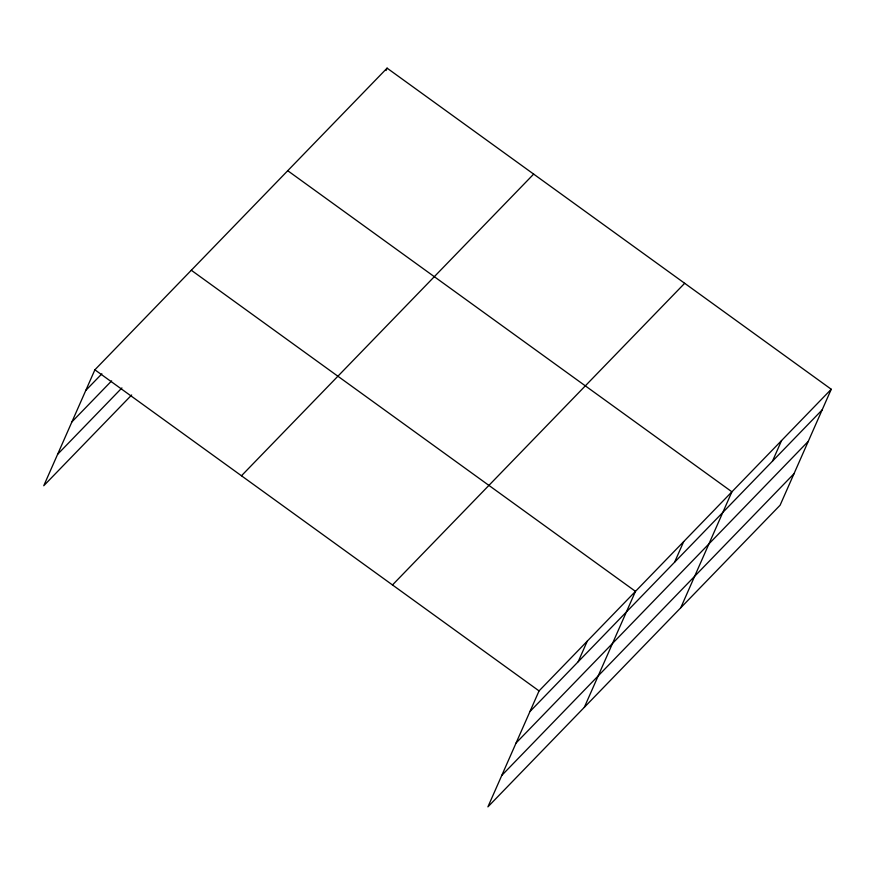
<?xml version="1.0" encoding="UTF-8"?>
<svg xmlns="http://www.w3.org/2000/svg" width="875" height="875" viewBox="0 0 875 875"><rect width="100%" height="100%" fill="white"/><g stroke="black" fill="none" stroke-linecap="round" stroke-linejoin="round"><path stroke-width="1.31" d="M831.25 389.255L539.055 690.911L487.911 806.859L780.117 505.192L831.25 389.255L387.089 68.141L94.883 369.808L43.75 485.745L131.666 394.986M386.017 70.569L387.089 68.141M578.167 661.752L587.267 641.134M584.336 707.306L635.48 591.358L191.308 270.255M674.592 562.209L683.692 541.592M680.761 607.764L731.905 491.816L287.733 170.713M772.483 461.158L781.572 440.53M85.794 390.425L101.861 373.833M71.914 421.881L111.628 380.887M57.63 454.289L121.909 387.931M241.467 475.77L533.663 174.114M392.481 584.948L684.677 283.281M529.955 711.528L822.161 409.872M516.086 742.984L808.281 441.328M501.791 775.403L793.986 473.736M94.883 369.808L539.055 690.911"/></g></svg>
